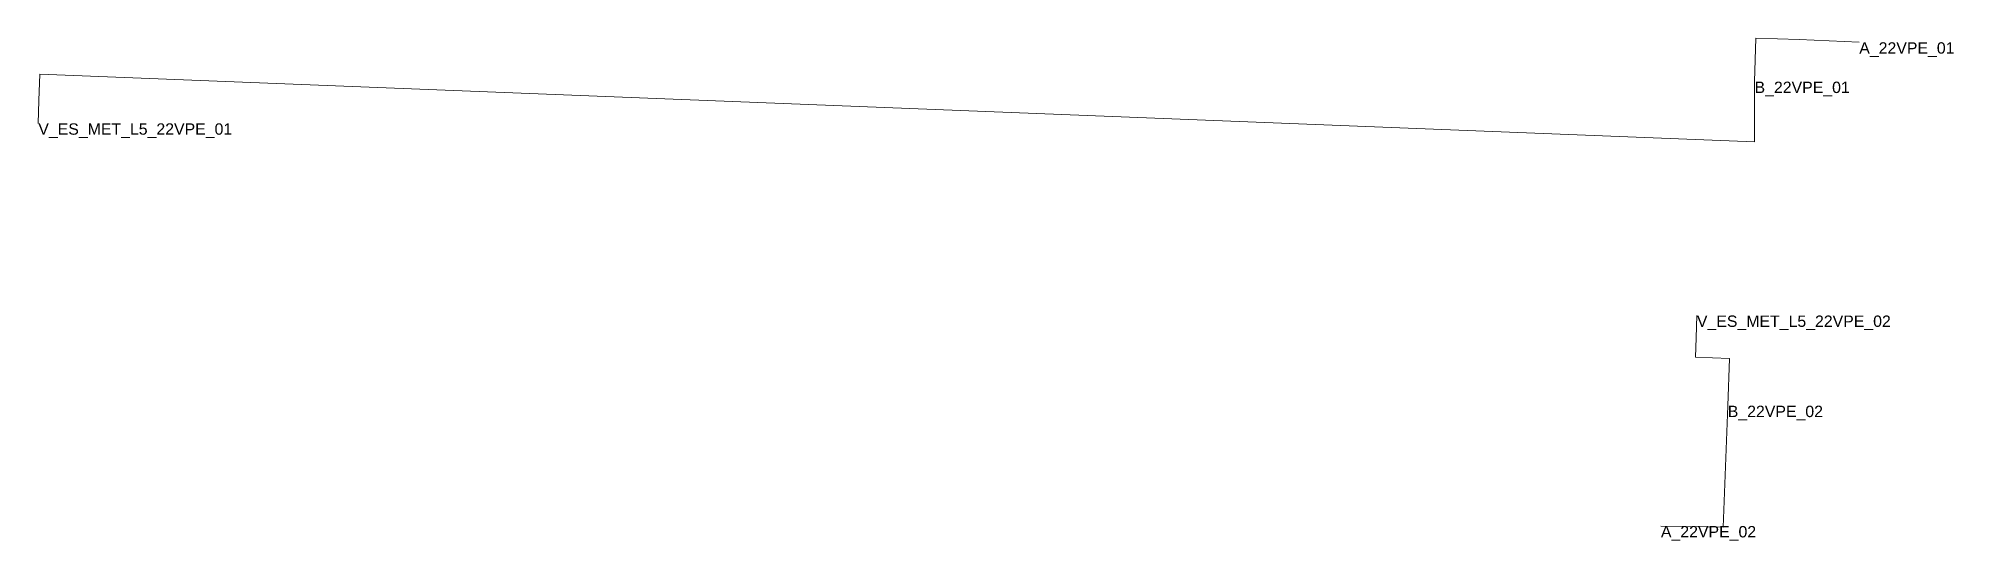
# Model space of a CAD drawing. Header units: metres. Extents: x 430421.6 to 430506, y 4586864.2 to 4586886.3.
import ezdxf

# ---------------------------------------------------------------- set-up
doc = ezdxf.new("R2010")
doc.units = ezdxf.units.M
doc.header["$MEASUREMENT"] = 0
for name, color, linetype, lineweight in [('01_A_AccesTren_t', 7, 'Continuous', 0), ('01_C_AccesExt_t', 7, 'Continuous', 0), ('01_I_Ascensor_l', 7, 'Continuous', 0), ('01_I_BarreraTarifaria_t', 7, 'Continuous', 0), ('01_I_Horitzontal_l', 7, 'Continuous', 0), ('01_I_Rampa_l', 7, 'Continuous', 0)]:
    doc.layers.add(name, color=color, linetype=linetype, lineweight=lineweight)
doc.styles.add('Style-Arial', font='arial.ttf')

msp = doc.modelspace()

# ---------------------------------------------------------------- linework, layer by layer
at = {"layer": '01_I_Ascensor_l'}
for p, q in [((430499.17579, 4586886.244497, -20), (430501.820622, 4586886.122355)), ((430495.164621, 4586864.793493, -20), (430493.082821, 4586864.822187, -20))]:
    msp.add_line(p, q, dxfattribs=at)
at = {"layer": '01_I_Horitzontal_l'}
for p, q in [((430497.259434, 4586886.296793, -20), (430497.207373, 4586884.389028, -20)), ((430499.17579, 4586886.244497, -20), (430497.259434, 4586886.296793, -20))]:
    msp.add_line(p, q, dxfattribs=at)
at = {"layer": '01_I_Horitzontal_l', "elevation": -20, "flags": 128}
for points in [[(430497.207373, 4586884.389028), (430497.207373, 4586881.73997), (430421.661539, 4586884.724485), (430421.628469, 4586883.561291)], [(430496.027489, 4586870.11996), (430496.104315, 4586872.201208), (430494.609281, 4586872.256395), (430494.640747, 4586873.108815)], [(430495.164621, 4586864.793493), (430495.829963, 4586864.768933), (430496.027489, 4586870.11996)]]:
    msp.add_lwpolyline(points, dxfattribs=at)
at = {"layer": '01_I_Rampa_l'}
for p, q in [((430421.628469, 4586883.561291, -20), (430421.598723, 4586882.553555, -20)), ((430494.640747, 4586873.108815, -20), (430494.667981, 4586874.091658, -20))]:
    msp.add_line(p, q, dxfattribs=at)

# ---------------------------------------------------------------- texts
at = {"layer": '01_A_AccesTren_t', "char_height": 0.5, "attachment_point": 1, "line_spacing_factor": 1.2, "style": 'Style-Arial'}
for s, insert in [('V_ES_MET_L5_22VPE_01', (430421.598723, 4586882.553555, -20)), ('V_ES_MET_L5_22VPE_02', (430494.667981, 4586874.091658, -20))]:
    msp.add_mtext(s, dxfattribs=dict(at, insert=insert))
at = {"layer": '01_C_AccesExt_t', "char_height": 0.5, "attachment_point": 1, "line_spacing_factor": 1.2, "style": 'Style-Arial'}
for s, insert in [('A_22VPE_01', (430501.820622, 4586886.122355)), ('A_22VPE_02', (430493.082821, 4586864.822187, -20))]:
    msp.add_mtext(s, dxfattribs=dict(at, insert=insert))
at = {"layer": '01_I_BarreraTarifaria_t', "char_height": 0.5, "attachment_point": 1, "line_spacing_factor": 1.2, "style": 'Style-Arial'}
for s, insert in [('B_22VPE_01', (430497.207373, 4586884.389028, -20)), ('B_22VPE_02', (430496.027489, 4586870.11996, -20))]:
    msp.add_mtext(s, dxfattribs=dict(at, insert=insert))

doc.saveas('drawing.dxf')
